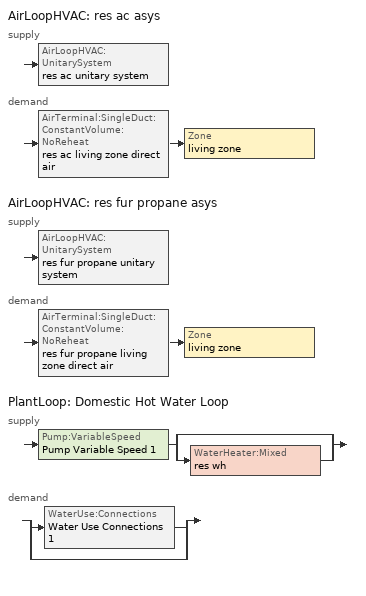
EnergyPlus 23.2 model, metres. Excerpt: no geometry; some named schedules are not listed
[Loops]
AirLoopHVAC 'res ac asys'
 supply: AirLoopHVAC:UnitarySystem 'res ac unitary system'
 demand: AirTerminal:SingleDuct:ConstantVolume:NoReheat 'res ac living zone direct air' > Zone 'living zone'
AirLoopHVAC 'res fur propane asys'
 supply: AirLoopHVAC:UnitarySystem 'res fur propane unitary system'
 demand: AirTerminal:SingleDuct:ConstantVolume:NoReheat 'res fur propane living zone direct air' > Zone 'living zone'
PlantLoop 'Domestic Hot Water Loop'
 supply: Pump:VariableSpeed 'Pump Variable Speed 1' > split
  | bypass
  | WaterHeater:Mixed 'res wh'
 demand: split
  | WaterUse:Connections 'Water Use Connections 1'
  | bypass
[ZoneControl:Thermostat]
living zone Thermostat: Zone or ZoneList=living zone; Control Type Schedule=living zone Thermostat Schedule; Control 1=living zone temperature setpoint
[ThermostatSetpoint:DualSetpoint]
living zone temperature setpoint: Heating Setpoint Temperature Schedule=res heating setpoint; Cooling Setpoint Temperature Schedule=res cooling setpoint
[AirTerminal:SingleDuct:ConstantVolume:NoReheat] Availability Schedule=Always On Discrete; Maximum Air Flow Rate {m3/s}=0.56322
res ac living zone direct air; res fur propane living zone direct air
[Zone equipment]
living zone: res ac living zone direct air, res fur propane living zone direct air
[AirLoopHVAC] Design Supply Air Flow Rate {m3/s}=0.56322
res ac asys; res fur propane asys
[Sizing:System] Type of Load to Size On=Sensible; Design Outdoor Air Flow Rate {m3/s}=Autosize; Central Heating Maximum System Air Flow Ratio=0.3; Preheat Design Temperature {C}=7; Preheat Design Humidity Ratio {kgWater/kgDryAir}=0.008; Precool Design Temperature {C}=12.8; Precool Design Humidity Ratio {kgWater/kgDryAir}=0.008; Central Cooling Design Supply Air Temperature {C}=12.8; Central Heating Design Supply Air Temperature {C}=16.7; Type of Zone Sum to Use=NonCoincident; 100% Outdoor Air in Cooling=Yes; 100% Outdoor Air in Heating=Yes; Central Cooling Design Supply Air Humidity Ratio {kgWater/kgDryAir}=0.0085; Central Heating Design Supply Air Humidity Ratio {kgWater/kgDryAir}=0.008; Cooling Supply Air Flow Rate Method=DesignDay; Cooling Supply Air Flow Rate {m3/s}=0; Cooling Supply Air Flow Rate Per Floor Area {m3/s-m2}=0.00996765; Cooling Fraction of Autosized Cooling Supply Air Flow Rate=1; Cooling Supply Air Flow Rate Per Unit Cooling Capacity {m3/s-W}=3.94755e-05; Heating Supply Air Flow Rate Method=DesignDay; Heating Supply Air Flow Rate {m3/s}=0; Heating Supply Air Flow Rate Per Floor Area {m3/s-m2}=0.00996765; Heating Fraction of Autosized Heating Supply Air Flow Rate=1; Heating Fraction of Autosized Cooling Supply Air Flow Rate=1; Heating Supply Air Flow Rate Per Unit Heating Capacity {m3/s-W}=3.15882e-05; System Outdoor Air Method=ZoneSum; Zone Maximum Outdoor Air Fraction=1; Cooling Design Capacity Method=CoolingDesignCapacity; Cooling Design Capacity {W}=Autosize; Cooling Design Capacity Per Floor Area {W/m2}=234.7; Fraction of Autosized Cooling Design Capacity=1; Heating Design Capacity Method=HeatingDesignCapacity; Heating Design Capacity {W}=Autosize; Heating Design Capacity Per Floor Area {W/m2}=157; Fraction of Autosized Heating Design Capacity=1; Central Cooling Capacity Control Method=OnOff
res ac asys; res fur propane asys
[AvailabilityManager:Scheduled] Schedule=Always On Discrete
res ac asys Availability Manager; res fur propane asys Availability Manager
[AirLoopHVAC:UnitarySystem] Control Type=Load; Controlling Zone or Thermostat Location=living zone; Dehumidification Control Type=None; Availability Schedule=Always On Discrete; Fan Placement=BlowThrough; Supply Air Fan Operating Mode Schedule=Always Off Discrete; DX Heating Coil Sizing Ratio=1; Use DOAS DX Cooling Coil=No; Minimum Supply Air Temperature {C}=2; Latent Load Control=SensibleOnlyLoadControl; Cooling Supply Air Flow Rate Method=SupplyAirFlowRate; Heating Supply Air Flow Rate Method=SupplyAirFlowRate; No Load Supply Air Flow Rate {m3/s}=0; Maximum Supply Air Temperature {C}=48.8889; Maximum Outdoor Dry-Bulb Temperature for Supplemental Heater Operation {C}=21; Ancillary On-Cycle Electric Power {W}=0; Ancillary Off-Cycle Electric Power {W}=0
Name | Supply Fan | Cooling Coil | Cooling Supply Air Flow Rate {m3/s} | Heating Supply Air Flow Rate {m3/s} | Heating Coil
res ac unitary system | res ac clg supply fan | res ac cooling coil | 0.249608 | 0
res fur propane unitary system | res fur propane htg supply fan |  | 0 | 0.56322 | res fur propane heating coil
[Fan:OnOff] Availability Schedule=Always On Discrete; Fan Total Efficiency=0.75; Pressure Rise {Pa}=794.58; Maximum Flow Rate {m3/s}=0.563225; Motor Efficiency=1; Motor In Airstream Fraction=1
Name | Fan Power Ratio Function of Speed Ratio Curve | Fan Efficiency Ratio Function of Speed Ratio Curve
res ac clg supply fan | Fan On Off Power Curve | Fan On Off Efficiency Curve
res fur propane htg supply fan | Fan On Off Power Curve 1 | Fan On Off Efficiency Curve 1
[Coil:Cooling:DX:SingleSpeed]
res ac cooling coil: Availability Schedule=Always On Discrete; Gross Rated Total Cooling Capacity {W}=4535.53; Gross Rated Sensible Heat Ratio=0.740403; Gross Rated Cooling COP {W/W}=3.95054; Rated Air Flow Rate {m3/s}=0.235; 2017 Rated Evaporator Fan Power Per Volume Flow Rate {W/(m3/s)}=773.391; Total Cooling Capacity Function of Temperature Curve=Cool-Cap-fT1; Total Cooling Capacity Function of Flow Fraction Curve=Cool-Cap-fFF1; Energy Input Ratio Function of Temperature Curve=Cool-EIR-fT1; Energy Input Ratio Function of Flow Fraction Curve=Cool-EIR-fFF1; Part Load Fraction Correlation Curve=Cool-PLF-fPLR1; Nominal Time for Condensate Removal to Begin {s}=1000; Ratio of Initial Moisture Evaporation Rate and Steady State Latent Capacity=1.5; Maximum Cycling Rate {cycles/hr}=3; Latent Capacity Time Constant {s}=45; Condenser Type=AirCooled; Evaporative Condenser Effectiveness=0; Evaporative Condenser Air Flow Rate {m3/s}=Autosize; Evaporative Condenser Pump Rated Power Consumption {W}=Autosize; Crankcase Heater Capacity {W}=0; Maximum Outdoor Dry-Bulb Temperature for Crankcase Heater Operation {C}=12.7778; Basin Heater Capacity {W/K}=0; Basin Heater Setpoint Temperature {C}=10
[AirLoopHVAC:ReturnPlenum]
Name | Zone
res ac asys return plenum | res ds res ac asys ret air zone
res fur propane asys return plenum | res ds res fur propane asys ret air zone
[Coil:Heating:Fuel]
res fur propane heating coil: Availability Schedule=Always On Discrete; Fuel Type=Propane; Burner Efficiency=0.76; Nominal Capacity {W}=18853.8; On Cycle Parasitic Electric Load {W}=76; Off Cycle Parasitic Fuel Load {W}=0
[PlantLoop]
Domestic Hot Water Loop: Fluid Type=Water; Plant Equipment Operation Scheme=Domestic Hot Water Loop Operation Schemes; Maximum Loop Temperature {C}=100; Minimum Loop Temperature {C}=0; Maximum Loop Flow Rate {m3/s}=0.01; Minimum Loop Flow Rate {m3/s}=0; Plant Loop Volume {m3}=0.003; Load Distribution Scheme=Optimal; Plant Loop Demand Calculation Scheme=SingleSetpoint
[Sizing:Plant]
Domestic Hot Water Loop: Loop Type=Heating; Design Loop Exit Temperature {C}=52.6667; Loop Design Temperature Difference {deltaC}=5.55556; Sizing Option=NonCoincident; Zone Timesteps in Averaging Window=1; Coincident Sizing Factor Mode=None
[Pump:VariableSpeed]
Pump Variable Speed 1: Design Maximum Flow Rate {m3/s}=0.01; Design Pump Head {Pa}=1; Design Power Consumption {W}=0; Motor Efficiency=1; Fraction of Motor Inefficiencies to Fluid Stream=0; Coefficient 1 of the Part Load Performance Curve=0; Coefficient 2 of the Part Load Performance Curve=1; Coefficient 3 of the Part Load Performance Curve=0; Coefficient 4 of the Part Load Performance Curve=0; Design Minimum Flow Rate {m3/s}=0; Pump Control Type=Intermittent; Skin Loss Radiative Fraction=0.5; Design Power Sizing Method=PowerPerFlowPerPressure; Design Electric Power per Unit Flow Rate {W/(m3/s)}=348701.1; Design Shaft Power per Unit Flow Rate per Unit Head {W/((m3/s)-Pa)}=1.28205; Design Minimum Flow Rate Fraction=0
[WaterHeater:Mixed]
res wh: Tank Volume {m3}=0.107884; Setpoint Temperature Schedule=WH Setpoint Temp; Deadband Temperature Difference {deltaC}=2; Maximum Temperature Limit {C}=99; Heater Control Type=Cycle; Heater Maximum Capacity {W}=13774.3; Heater Minimum Capacity {W}=0; Heater Ignition Minimum Flow Rate {m3/s}=0; Heater Ignition Delay {s}=0; Heater Fuel Type=Propane; Heater Thermal Efficiency=0.771187; Off Cycle Parasitic Fuel Consumption Rate {W}=0; Off Cycle Parasitic Fuel Type=Electricity; Off Cycle Parasitic Heat Fraction to Tank=0; On Cycle Parasitic Fuel Consumption Rate {W}=0; On Cycle Parasitic Fuel Type=Electricity; On Cycle Parasitic Heat Fraction to Tank=0; Ambient Temperature Indicator=Zone; Ambient Temperature Zone=unfinished basement zone; Off Cycle Loss Coefficient to Ambient Temperature {W/K}=4.10906; Off Cycle Loss Fraction to Zone=0.64; On Cycle Loss Coefficient to Ambient Temperature {W/K}=4.10906; On Cycle Loss Fraction to Zone=1; Use Side Effectiveness=1; Source Side Effectiveness=1; Use Side Design Flow Rate {m3/s}=Autosize; Source Side Design Flow Rate {m3/s}=Autosize; Indirect Water Heating Recovery Time {hr}=1.5; Source Side Flow Control Mode=IndirectHeatPrimarySetpoint
[SetpointManager:Scheduled]
Setpoint Manager Scheduled 1: Control Variable=Temperature; Schedule=dhw temp
[WaterUse:Connections]
Water Use Connections 1: Water Use Equipment 1=res shower; Water Use Equipment 2=res sink; Water Use Equipment 3=res bath; Water Use Equipment 4=res shower dist=0.0; Water Use Equipment 5=res sink dist=0.0; Water Use Equipment 6=res bath dist=0.0; Water Use Equipment 7=res cw; Water Use Equipment 8=res dw
[WaterUse:Equipment] Zone=living zone
Name | Peak Flow Rate {m3/s} | Flow Rate Fraction Schedule | Target Temperature Schedule
res shower | 0.000295679 | res shower schedule | res shower temperature schedule
res sink | 0.000206681 | res sink schedule | res sink temperature schedule
res bath | 0.000411336 | res bath schedule | res bath temperature schedule
res shower dist=0.0 | 0 | res shower schedule | res shower temperature schedule
res sink dist=0.0 | 0 | res sink schedule | res sink temperature schedule
res bath dist=0.0 | 0 | res bath schedule | res bath temperature schedule
res cw | 0.000148637 | res cw schedule | res cw temperature schedule
res dw | 6.27995e-05 | res dw schedule | res dw temperature schedule
[PlantEquipmentOperationSchemes]
Domestic Hot Water Loop Operation Schemes: Control Scheme 1=Domestic Hot Water Loop Heating Operation Scheme; Control Scheme 1 Schedule=Always On Discrete
[PlantEquipmentOperation:HeatingLoad]
Domestic Hot Water Loop Heating Operation Scheme: Load Range 1 Lower Limit {W}=0; Load Range 1 Upper Limit {W}=1000000000; Range 1 Equipment List=Domestic Hot Water Loop Heating Equipment List
[PlantEquipmentList]
Domestic Hot Water Loop Heating Equipment List: res wh
[EnergyManagementSystem:GlobalVariable]
res_ds_res_ac_asys_AhMfr
res_ds_res_ac_asys_AhT
res_ds_res_ac_asys_AhToLiv
res_ds_res_ac_asys_AhTt
res_ds_res_ac_asys_AhVfr
res_ds_res_ac_asys_AhW
res_ds_res_ac_asys_AhWt
res_ds_res_ac_asys_FanRtf
res_ds_res_ac_asys_LivToAh
res_ds_res_ac_asys_lk_ret_fan_equiv
res_ds_res_ac_asys_lk_sup_fan_equiv
res_ds_res_ac_asys_RaT
res_ds_res_ac_asys_RaW
res_ds_res_ac_asys_RetDCnToAh
res_ds_res_ac_asys_RetDCnToPl
res_ds_res_ac_asys_RetLatLk
res_ds_res_ac_asys_RetSLk
res_ds_res_ac_asys_SupDCnToAh
res_ds_res_ac_asys_SupDCnToLv
res_ds_res_ac_asys_SupLatLkToAh
res_ds_res_ac_asys_SupLatLkToLv
res_ds_res_ac_asys_SupSLkToAh
res_ds_res_ac_asys_SupSLkToLv
res_ds_res_fur_propane_asys_AhMfr
res_ds_res_fur_propane_asys_AhT
res_ds_res_fur_propane_asys_AhToLiv
res_ds_res_fur_propane_asys_AhTt
res_ds_res_fur_propane_asys_AhVfr
res_ds_res_fur_propane_asys_AhW
res_ds_res_fur_propane_asys_AhWt
res_ds_res_fur_propane_asys_FanRtf
res_ds_res_fur_propane_asys_LivToAh
res_ds_res_fur_propane_asys_lk_ret_fan_equiv
res_ds_res_fur_propane_asys_lk_sup_fan_equiv
res_ds_res_fur_propane_asys_RaT
res_ds_res_fur_propane_asys_RaW
res_ds_res_fur_propane_asys_RetDCnToAh
res_ds_res_fur_propane_asys_RetDCnToPl
res_ds_res_fur_propane_asys_RetLatLk
res_ds_res_fur_propane_asys_RetSLk
res_ds_res_fur_propane_asys_SupDCnToAh
res_ds_res_fur_propane_asys_SupDCnToLv
res_ds_res_fur_propane_asys_SupLatLkToAh
res_ds_res_fur_propane_asys_SupLatLkToLv
res_ds_res_fur_propane_asys_SupSLkToAh
res_ds_res_fur_propane_asys_SupSLkToLv
[EnergyManagementSystem:Sensor]
Name | Output:Variable or Output:Meter Index Key | Output:Variable or Output:Meter
res_af_1_tin_s; res_ceil_fan_tin_sensor | living zone | Zone Mean Air Temperature
res_af_1_tt_s | living zone | Zone Outdoor Air Drybulb Temperature
res_af_vw_s |  | Site Wind Speed
res_ceil_fan_sched_val_sensor | res ceil fan schedule | Schedule Value
res_ds_res_ac_asys_ah_mfr_s | Node 18 | System Node Mass Flow Rate
res_ds_res_ac_asys_ah_tt_s | Node 18 | System Node Temperature
res_ds_res_ac_asys_ah_vfr_s | Node 18 | System Node Current Density Volume Flow Rate
res_ds_res_ac_asys_ah_wt_s | Node 18 | System Node Humidity Ratio
res_ds_res_ac_asys_fan_rtf_s | res ac clg supply fan | Fan Runtime Fraction
res_ds_res_ac_asys_ra_t_s | Node 21 | System Node Temperature
res_ds_res_ac_asys_ra_w_s | Node 21 | System Node Humidity Ratio
res_ds_res_ac_asys_win_s; res_ds_res_fur_propane_asys_win_s | living zone | Zone Mean Air Humidity Ratio
res_ds_res_fur_propane_asys_ah_mfr_s | Node 25 | System Node Mass Flow Rate
res_ds_res_fur_propane_asys_ah_tt_s | Node 25 | System Node Temperature
res_ds_res_fur_propane_asys_ah_vfr_s | Node 25 | System Node Current Density Volume Flow Rate
res_ds_res_fur_propane_asys_ah_wt_s | Node 25 | System Node Humidity Ratio
res_ds_res_fur_propane_asys_fan_rtf_s | res fur propane htg supply fan | Fan Runtime Fraction
res_ds_res_fur_propane_asys_ra_t_s | Node 28 | System Node Temperature
res_ds_res_fur_propane_asys_ra_w_s | Node 28 | System Node Humidity Ratio
res_infil_1_bath_sch_s | res mv_1 bath exhaust schedule | Schedule Value
res_infil_1_dryer_sch_s | res mv_1 dryer exhaust schedule | Schedule Value
res_infil_1_range_sch_s | res mv_1 range exhaust schedule | Schedule Value
res_infil_1_wh_sch_s | Always On Discrete | Schedule Value
res_nv_1_nva_s | res nv_1 avail schedule | Schedule Value
res_nv_1_sp_s | res nv_1 temp schedule | Schedule Value
res_nv_pb_s |  | Site Outdoor Air Barometric Pressure
res_nv_wt_s |  | Site Outdoor Air Humidity Ratio
[EnergyManagementSystem:Actuator]
Name | Actuated Component Unique | Actuated Component Type | Actuated Component Control Type
res_ceil_fan_sched_override | res ceil fan master | Schedule:Constant | Schedule Value
res_ds_res_ac_asys_AhToLivMix_act | res ds res ac asys AhToLivMix | ZoneMixing | Air Exchange Flow Rate
res_ds_res_ac_asys_LivToAhMix_act | res ds res ac asys LivToAhMix | ZoneMixing | Air Exchange Flow Rate
res_ds_res_ac_asys_RetDCnToAhEquip_act | res ds res ac asys RetDCnToAhEquip | OtherEquipment | Power Level
res_ds_res_ac_asys_RetDCnToPlEq_act | res ds res ac asys RetDCnToPlEq | OtherEquipment | Power Level
res_ds_res_ac_asys_RetLatLkEq_act | res ds res ac asys RetLatLkEq | OtherEquipment | Power Level
res_ds_res_ac_asys_RetSLkEq_act | res ds res ac asys RetSLkEq | OtherEquipment | Power Level
res_ds_res_ac_asys_SupDCnToAhEq_act | res ds res ac asys SupDCnToAhEq | OtherEquipment | Power Level
res_ds_res_ac_asys_SupDCnToLvEq_act | res ds res ac asys SupDCnToLvEq | OtherEquipment | Power Level
res_ds_res_ac_asys_SupLatLkToAhEq_act | res ds res ac asys SupLatLkToAhEq | OtherEquipment | Power Level
res_ds_res_ac_asys_SupLatLkToLvEq_act | res ds res ac asys SupLatLkToLvEq | OtherEquipment | Power Level
res_ds_res_ac_asys_SupSLkToAhEq_act | res ds res ac asys SupSLkToAhEq | OtherEquipment | Power Level
res_ds_res_ac_asys_SupSLkToLvEq_act | res ds res ac asys SupSLkToLvEq | OtherEquipment | Power Level
res_ds_res_fur_propane_asys_AhToLivMix_act | res ds res fur propane asys AhToLivMix | ZoneMixing | Air Exchange Flow Rate
res_ds_res_fur_propane_asys_LivToAhMix_act | res ds res fur propane asys LivToAhMix | ZoneMixing | Air Exchange Flow Rate
res_ds_res_fur_propane_asys_RetDCnToAhEquip_act | res ds res fur propane asys RetDCnToAhEquip | OtherEquipment | Power Level
res_ds_res_fur_propane_asys_RetDCnToPlEq_act | res ds res fur propane asys RetDCnToPlEq | OtherEquipment | Power Level
res_ds_res_fur_propane_asys_RetLatLkEq_act | res ds res fur propane asys RetLatLkEq | OtherEquipment | Power Level
res_ds_res_fur_propane_asys_RetSLkEq_act | res ds res fur propane asys RetSLkEq | OtherEquipment | Power Level
res_ds_res_fur_propane_asys_SupDCnToAhEq_act | res ds res fur propane asys SupDCnToAhEq | OtherEquipment | Power Level
res_ds_res_fur_propane_asys_SupDCnToLvEq_act | res ds res fur propane asys SupDCnToLvEq | OtherEquipment | Power Level
res_ds_res_fur_propane_asys_SupLatLkToAhEq_act | res ds res fur propane asys SupLatLkToAhEq | OtherEquipment | Power Level
res_ds_res_fur_propane_asys_SupLatLkToLvEq_act | res ds res fur propane asys SupLatLkToLvEq | OtherEquipment | Power Level
res_ds_res_fur_propane_asys_SupSLkToAhEq_act | res ds res fur propane asys SupSLkToAhEq | OtherEquipment | Power Level
res_ds_res_fur_propane_asys_SupSLkToLvEq_act | res ds res fur propane asys SupSLkToLvEq | OtherEquipment | Power Level
res_infil_1_bath_fan_act | res infil_1 bath fan | ElectricEquipment | Electricity Rate
res_infil_1_flow_act | res infil_1 flow | Zone Infiltration | Air Exchange Flow Rate
res_infil_1_house_fan_act | res infil_1 house fan | ElectricEquipment | Electricity Rate
res_infil_1_range_fan_act | res infil_1 range fan | ElectricEquipment | Electricity Rate
res_nv_1_flow_act | res nv_1 flow | Zone Infiltration | Air Exchange Flow Rate
[EnergyManagementSystem:Program]
res_ceil_fan_schedule_program: If res_ceil_fan_sched_val_sensor == 0; Set res_ceil_fan_sched_override = 0; ElseIf res_ceil_fan_tin_sensor < 22.167; Set res_ceil_fan_sched_override = 0; Else; Set res_ceil_fan_sched_override = 1; EndIf
res_ds_res_ac_asys_program: Set res_ds_res_ac_asys_AhMfr = res_ds_res_ac_asys_ah_mfr_s; Set res_ds_res_ac_asys_FanRtf = res_ds_res_ac_asys_fan_rtf_s; Set res_ds_res_ac_asys_AhVfr = res_ds_res_ac_asys_ah_vfr_s; Set res_ds_res_ac_asys_AhTt = res_ds_res_ac_asys_ah_tt_s; Set res_ds_res_ac_asys_AhWt = res_ds_res_ac_asys_ah_wt_s; Set res_ds_res_ac_asys_RaT = res_ds_res_ac_asys_ra_t_s; Set res_ds_res_ac_asys_RaW = res_ds_res_ac_asys_ra_w_s; Set res_ds_res_ac_asys_AhT = res_ds_res_ac_asys_ah_t_s; Set res_ds_res_ac_asys_AhW = res_ds_res_ac_asys_ah_w_s; Run res_ds_res_ac_asys_lk_subrout; Set res_ds_res_ac_asys_SupSLkToLvEq_act = res_ds_res_ac_asys_SupSLkToLv; Set res_ds_res_ac_asys_SupLatLkToLvEq_act = res_ds_res_ac_asys_SupLatLkToLv; Set res_ds_res_ac_asys_SupDCnToLvEq_act = res_ds_res_ac_asys_SupDCnToLv; Set res_ds_res_ac_asys_SupDCnToAhEq_act = res_ds_res_ac_asys_SupDCnToAh; Set res_ds_res_ac_asys_SupSLkToAhEq_act = res_ds_res_ac_asys_SupSLkToAh; Set res_ds_res_ac_asys_SupLatLkToAhEq_act = res_ds_res_ac_asys_SupLatLkToAh; Set res_ds_res_ac_asys_RetSLkEq_act = res_ds_res_ac_asys_RetSLk; Set res_ds_res_ac_asys_RetLatLkEq_act = res_ds_res_ac_asys_RetLatLk; Set res_ds_res_ac_asys_RetDCnToPlEq_act = res_ds_res_ac_asys_RetDCnToPl; Set res_ds_res_ac_asys_RetDCnToAhEquip_act = res_ds_res_ac_asys_RetDCnToAh; Set res_ds_res_ac_asys_AhToLivMix_act = res_ds_res_ac_asys_AhToLiv; Set res_ds_res_ac_asys_LivToAhMix_act = res_ds_res_ac_asys_LivToAh
res_ds_res_fur_propane_asys_program: Set res_ds_res_fur_propane_asys_AhMfr = res_ds_res_fur_propane_asys_ah_mfr_s; Set res_ds_res_fur_propane_asys_FanRtf = res_ds_res_fur_propane_asys_fan_rtf_s; Set res_ds_res_fur_propane_asys_AhVfr = res_ds_res_fur_propane_asys_ah_vfr_s; Set res_ds_res_fur_propane_asys_AhTt = res_ds_res_fur_propane_asys_ah_tt_s; Set res_ds_res_fur_propane_asys_AhWt = res_ds_res_fur_propane_asys_ah_wt_s; Set res_ds_res_fur_propane_asys_RaT = res_ds_res_fur_propane_asys_ra_t_s; Set res_ds_res_fur_propane_asys_RaW = res_ds_res_fur_propane_asys_ra_w_s; Set res_ds_res_fur_propane_asys_AhT = res_ds_res_fur_propane_asys_ah_t_s; Set res_ds_res_fur_propane_asys_AhW = res_ds_res_fur_propane_asys_ah_w_s; Run res_ds_res_fur_propane_asys_lk_subrout; Set res_ds_res_fur_propane_asys_SupSLkToLvEq_act = res_ds_res_fur_propane_asys_SupSLkToLv; Set res_ds_res_fur_propane_asys_SupLatLkToLvEq_act = res_ds_res_fur_propane_asys_SupLatLkToLv; Set res_ds_res_fur_propane_asys_SupDCnToLvEq_act = res_ds_res_fur_propane_asys_SupDCnToLv; Set res_ds_res_fur_propane_asys_SupDCnToAhEq_act = res_ds_res_fur_propane_asys_SupDCnToAh; Set res_ds_res_fur_propane_asys_SupSLkToAhEq_act = res_ds_res_fur_propane_asys_SupSLkToAh; Set res_ds_res_fur_propane_asys_SupLatLkToAhEq_act = res_ds_res_fur_propane_asys_SupLatLkToAh; Set res_ds_res_fur_propane_asys_RetSLkEq_act = res_ds_res_fur_propane_asys_RetSLk; Set res_ds_res_fur_propane_asys_RetLatLkEq_act = res_ds_res_fur_propane_asys_RetLatLk; Set res_ds_res_fur_propane_asys_RetDCnToPlEq_act = res_ds_res_fur_propane_asys_RetDCnToPl; Set res_ds_res_fur_propane_asys_RetDCnToAhEquip_act = res_ds_res_fur_propane_asys_RetDCnToAh; Set res_ds_res_fur_propane_asys_AhToLivMix_act = res_ds_res_fur_propane_asys_AhToLiv; Set res_ds_res_fur_propane_asys_LivToAhMix_act = res_ds_res_fur_propane_asys_LivToAh
res_infil_1_program: Set p_m = 0.14; Set p_s = 0.22; Set s_m = 270; Set s_s = 370; Set z_m = 9.99744; Set z_s = 2.4384; Set f_t = (((s_m/z_m)^p_m)*((z_s/s_s)^p_s)); Set Tdiff = res_af_1_tin_s-res_af_1_tt_s; Set dT = @Abs Tdiff; Set c = 0.091; Set Cs = 0.0733; Set Cw = 0.1448; Set n = 0.67; Set sft = (f_t*0.7000000000000001); Set temp1 = ((c*Cw)*((sft*res_af_vw_s)^(2*n)))^2; Set Qn = (((c*Cs*(dT^n))^2)+temp1)^0.5; Set Tdiff = res_af_1_tin_s-res_af_1_tt_s; Set dT = @Abs Tdiff; Set QWHV = res_infil_1_wh_sch_s*0.0; Set Qrange = res_infil_1_range_sch_s*0.0472; Set Qdryer = res_infil_1_dryer_sch_s*0.0472; Set Qbath = res_infil_1_bath_sch_s*0.0472; Set QhpwhOut = 0; Set QhpwhIn = 0; Set QductsOut = 0; Set QductsIn = 0; Set QductsOut = QductsOut+res_ds_res_fur_propane_asys_lk_ret_fan_equiv; Set QductsIn = QductsIn+res_ds_res_fur_propane_asys_lk_sup_fan_equiv; Set QductsOut = QductsOut+res_ds_res_ac_asys_lk_ret_fan_equiv; Set QductsIn = QductsIn+res_ds_res_ac_asys_lk_sup_fan_equiv; Set Qout = Qrange+Qbath+Qdryer+QhpwhOut+QductsOut; Set Qin = QWHV+QhpwhIn+QductsIn; Set Qu = @Abs (Qout- Qin); Set Qb = (@Min Qout Qin); Set faneff_wh = 1; Set res_infil_1_house_fan_act = (QWHV*300)/faneff_wh*0; Set faneff_sp = 0.4719474432000001; Set res_infil_1_range_fan_act = (Qrange*300)/faneff_sp; Set res_infil_1_bath_fan_act = (Qbath*300)/faneff_sp; Set Q_acctd_for_elsewhere = QhpwhOut+QhpwhIn+QductsOut+QductsIn; Set res_infil_1_flow_act = (((Qu^2)+(Qn^2))^0.5)-Q_acctd_for_elsewhere; Set res_infil_1_flow_act = (@Max res_infil_1_flow_act 0)
res_nv_1_program: Set Tdiff = res_af_1_tin_s-res_af_1_tt_s; Set dT = (@Abs Tdiff); Set pt = (@RhFnTdbWPb res_af_1_tt_s res_nv_wt_s res_nv_pb_s); Set NVA = 8107.377554797672; Set Cs = 8.963020389461627e-05; Set Cw = 6.158219665777789e-05; Set MNV = 2.5170530304; Set MHR = 0.0115; Set MRH = 0.7; Set temp1 = (res_nv_1_nva_s*NVA); Set SGNV = temp1*((((Cs*dT)+(Cw*(res_af_vw_s^2)))^0.5)/1000); If (res_nv_wt_s<MHR) && (pt<MRH) && (res_af_1_tin_s>res_nv_1_sp_s); Set temp2 = (res_af_1_tin_s-res_nv_1_sp_s); Set NVadj1 = temp2/(res_af_1_tin_s-res_af_1_tt_s); Set NVadj2 = (@Min NVadj1 1); Set NVadj3 = (@Max NVadj2 0); Set NVadj = SGNV*NVadj3; Set res_nv_1_flow_act = (@Min NVadj MNV); Else; Set res_nv_1_flow_act = 0; EndIf
[EnergyManagementSystem:ProgramCallingManager]
res af_1 program calling manager: BeginTimestepBeforePredictor; res_infil_1_program; res_nv_1_program
res ceil fan program calling manager: BeginTimestepBeforePredictor; res_ceil_fan_schedule_program
res ds res ac asys program calling manager: EndOfSystemTimestepAfterHVACReporting; res_ds_res_ac_asys_program
res ds res fur propane asys program calling manager: EndOfSystemTimestepAfterHVACReporting; res_ds_res_fur_propane_asys_program
[Schedule:Day:Interval]
res heating setpoint weekday1; res heating setpoint weekday2; res heating setpoint weekday3; res heating setpoint weekday4; res heating setpoint weekday5; res heating setpoint weekday6; res heating setpoint weekday7; res heating setpoint weekday8; res heating setpoint weekday9; res heating setpoint weekday10; res heating setpoint weekday11; res heating setpoint weekday12: No, 07:00, 18.3333, 09:00, 20, 17:00, 18.3333, 22:00, 20, 24:00, 18.3333
res heating setpoint weekend1; res heating setpoint weekend2; res heating setpoint weekend3; res heating setpoint weekend4; res heating setpoint weekend5; res heating setpoint weekend6; res heating setpoint weekend7; res heating setpoint weekend8; res heating setpoint weekend9; res heating setpoint weekend10; res heating setpoint weekend11; res heating setpoint weekend12: No, 01:00, 20, 07:00, 18.3333, 09:00, 20, 17:00, 18.3333, 22:00, 20, 24:00, 18.3333
Schedule Day 12; Schedule Day 13; res bath schedule allday1; res bath schedule allday2; res bath schedule allday3; res bath schedule allday4; res bath schedule allday5; res bath schedule allday7; res cw schedule allday5; res cw schedule allday6; res dw schedule allday1; res dw schedule allday4; res dw schedule allday6; res dw schedule allday7; res shower schedule allday3; res shower schedule allday4; res shower schedule allday7; Schedule Day 17; Schedule Day 19; Schedule Day 6; Schedule Day 7; Schedule Day 8: No, 24:00, 0
res heating setpoint summer design; res cooling setpoint summer design: No, 24:00, 23.8889
res heating setpoint winter design; res cooling setpoint winter design: No, 24:00, 21.1111
res cooling setpoint allday1; res cooling setpoint allday2; res cooling setpoint allday3; res cooling setpoint allday4; res cooling setpoint allday5; res cooling setpoint allday6; res cooling setpoint allday7; res cooling setpoint allday8; res cooling setpoint allday9; res cooling setpoint allday10; res cooling setpoint allday11; res cooling setpoint allday12: No, 01:00, 22.2222, 02:00, 22.2222, 03:00, 22.2222, 04:00, 22.2222, 05:00, 22.2222, 06:00, 22.2222, 07:00, 22.2222, 08:00, 22.2222, 09:00, 22.2222, 10:00, 22.2222, 11:00, 22.2222, 12:00, 22.2222, 13:00, 22.2222, 14:00, 22.2222, 15:00, 22.2222, 16:00, 22.2222, 17:00, 22.2222, 18:00, 22.2222, 19:00, 22.2222, 20:00, 22.2222, 21:00, 22.2222, 22:00, 22.2222, 23:00, 22.2222, 24:00, 22.2222
res bath schedule allday6: No, 20:50, 0, 21:00, 0.561023, 24:00, 0
res cw schedule allday1: No, 08:20, 0, 08:30, 0.0542229, 24:00, 0
res cw schedule allday2: No, 14:50, 0, 15:00, 0.0075969, 24:00, 0
res cw schedule allday3: No, 09:30, 0, 09:40, 0.011515, 10:40, 0, 10:50, 0.0835002, 24:00, 0
res cw schedule allday4: No, 14:00, 0, 14:10, 0.0712451, 15:50, 0, 16:00, 0.0610361, 24:00, 0
res cw schedule allday7: No, 09:10, 0, 09:20, 0.0216152, 17:30, 0, 17:40, 0.0451894, 18:40, 0, 18:50, 0.0082064, 19:50, 0, 20:00, 0.0661297, 24:00, 0
res dw schedule allday2: No, 17:40, 0, 17:50, 0.0937572, 18:00, 0.104769, 18:10, 0.0685537, 18:20, 0.0599845, 18:30, 0.0567274, 18:40, 0.0734393, 23:20, 0, 23:30, 0.066615, 23:40, 0.0607988, 23:50, 0.0668864, 24:00, 0.0513377
res dw schedule allday3: No, 00:10, 0.0540907, 24:00, 0
res dw schedule allday5: No, 18:20, 0, 18:30, 0.0671578, 18:40, 0.0687864, 18:50, 0.0565723, 19:00, 0.0860024, 24:00, 0
res shower schedule allday1: No, 15:10, 0, 15:20, 0.150547, 15:30, 0.100364, 17:10, 0, 17:20, 0.47074, 17:30, 0.047074, 24:00, 0
res shower schedule allday2: No, 20:40, 0, 20:50, 0.095777, 21:00, 0.33522, 21:10, 0, 21:20, 0.0342337, 21:30, 0.342337, 21:40, 0.0684674, 24:00, 0
res shower schedule allday5: No, 07:00, 0, 07:10, 0.208424, 24:00, 0
res shower schedule allday6: No, 07:00, 0, 07:10, 0.079357, 07:20, 0.119036, 07:30, 0, 07:40, 0.3, 07:50, 0.1, 24:00, 0
res sink schedule allday1: No, 00:10, 0.0052014, 00:20, 0.0008719, 08:10, 0, 08:20, 0.0234215, 08:40, 0, 08:50, 0.0223692, 09:30, 0, 09:40, 0.016807, 10:20, 0, 10:30, 0.0338244, 10:50, 0, 11:00, 0.0444378, 11:10, 0.0392063, 11:20, 0.0302766, 11:40, 0, 11:50, 0.0140409, 12:30, 0, 12:40, 0.0081178, 12:50, 0.116115, 13:00, 0.0470836, 13:40, 0, 13:50, 0.0897776, 16:00, 0, 16:10, 0.0677691, 16:20, 0.101142, 17:10, 0, 17:20, 0.0073662, 17:30, 0.0340349, 22:50, 0, 23:00, 0.005442, 23:20, 0, 23:30, 0.0012327, 24:00, 0
res sink schedule allday2: No, 05:20, 0, 05:30, 0.0527961, 12:00, 0, 12:10, 0.0029765, 12:20, 0.127571, 12:30, 0.0616356, 13:10, 0, 13:20, 0.0610042, 17:40, 0, 17:50, 0.0002706, 19:20, 0, 19:30, 0.0185208, 19:40, 0, 19:50, 0.007727, 20:00, 0.0158749, 20:20, 0, 20:30, 0.0067048, 22:30, 0, 22:40, 0.0033374, 24:00, 0
res sink schedule allday3: No, 00:10, 0, 00:20, 0.0789537, 07:20, 0, 07:30, 0.0192724, 09:30, 0, 09:40, 0.0085388, 09:50, 0.0512327, 10:00, 0.0253458, 11:10, 0, 11:20, 0.0143115, 11:30, 0.053157, 12:50, 0, 13:00, 0.119062, 13:10, 0.0939567, 13:20, 0.0211365, 16:20, 0, 16:30, 0.0714672, 16:40, 0.0700541, 17:30, 0, 17:40, 0.0024654, 17:50, 0.0548106, 19:00, 0, 19:10, 0.0148827, 24:00, 0
res sink schedule allday4: No, 07:10, 0, 07:20, 0.0004811, 08:10, 0, 08:20, 0.0284726, 08:30, 0.0400781, 10:30, 0, 10:40, 0.0071257, 10:50, 0.0587493, 12:10, 0, 12:20, 0.0232411, 14:50, 0, 15:00, 0.0387252, 15:30, 0, 15:40, 0.0741432, 19:00, 0, 19:10, 0.0098617, 23:00, 0, 23:10, 0.0023151, 24:00, 0
res sink schedule allday5: No, 00:10, 0.0414913, 04:00, 0, 04:10, 0.0001203, 06:40, 0, 06:50, 0.0010523, 07:00, 0.0735418, 08:00, 0, 08:10, 0.0713169, 09:00, 0, 09:10, 0.0008419, 11:10, 0, 11:20, 0.0251653, 11:30, 0.0458509, 15:00, 0, 15:10, 9.02e-05, 15:50, 0, 16:00, 0.0014131, 16:20, 0, 16:30, 0.0132291, 18:40, 0, 18:50, 0.164191, 19:00, 0.0394468, 20:00, 0, 20:10, 0.0211666, 20:20, 0.005893, 20:50, 0, 21:00, 0.0552616, 22:10, 0, 22:20, 0.0097715, 22:30, 0.0010824, 22:40, 0, 22:50, 0.0448888, 23:20, 0, 23:30, 0.0003007, 24:00, 0
res sink schedule allday6: No, 07:10, 0, 07:20, 0.0414011, 07:30, 0.0557426, 08:40, 0, 08:50, 0.0044197, 09:10, 0, 09:20, 0.0029765, 12:10, 0, 12:20, 0.0238124, 12:30, 0.035027, 13:00, 0, 13:10, 0.0232111, 17:00, 0, 17:10, 0.0999399, 17:40, 0, 17:50, 0.0076368, 20:10, 0, 20:20, 0.0151533, 20:40, 0, 20:50, 0.006344, 23:40, 0, 23:50, 0.005472, 24:00, 0
res sink schedule allday7: No, 05:10, 0, 05:20, 0.0011726, 06:30, 0, 06:40, 0.0005111, 08:00, 0, 08:10, 0.0125075, 09:00, 0, 09:10, 0.159862, 10:10, 0, 10:20, 0.0110042, 10:30, 0.042724, 11:20, 0, 11:30, 0.013169, 11:40, 0.0158449, 13:40, 0, 13:50, 0.0283524, 15:50, 0, 16:00, 0.133584, 16:10, 0, 16:20, 0.0274203, 17:50, 0, 18:00, 0.0030367, 18:10, 0.0156043, 18:20, 0.062748, 20:10, 0, 20:20, 0.0688514, 20:30, 0.0846663, 20:50, 0, 21:00, 0.0081479, 21:10, 0.007276, 21:30, 0, 21:40, 0.0287733, 23:20, 0, 23:30, 0.0012327, 24:00, 0
[Schedule:Week:Daily]
res heating setpoint Week Rule - Jan1-Jan6: Schedule Day 12, res heating setpoint weekday1, res heating setpoint weekday1, res heating setpoint weekday1, res heating setpoint weekday1, res heating setpoint weekday1, res heating setpoint weekend1, Schedule Day 12, res heating setpoint summer design, res heating setpoint winter design, Schedule Day 12, Schedule Day 12
res heating setpoint Week Rule - Jan7-Jan27: res heating setpoint weekend1, res heating setpoint weekday1, res heating setpoint weekday1, res heating setpoint weekday1, res heating setpoint weekday1, res heating setpoint weekday1, res heating setpoint weekend1, Schedule Day 12, res heating setpoint summer design, res heating setpoint winter design, Schedule Day 12, Schedule Day 12
res heating setpoint Week Rule - Jan28-Feb3: res heating setpoint weekend1, res heating setpoint weekday1, res heating setpoint weekday1, res heating setpoint weekday1, res heating setpoint weekday2, res heating setpoint weekday2, res heating setpoint weekend2, Schedule Day 12, res heating setpoint summer design, res heating setpoint winter design, Schedule Day 12, Schedule Day 12
res heating setpoint Week Rule - Feb4-Feb24: res heating setpoint weekend2, res heating setpoint weekday2, res heating setpoint weekday2, res heating setpoint weekday2, res heating setpoint weekday2, res heating setpoint weekday2, res heating setpoint weekend2, Schedule Day 12, res heating setpoint summer design, res heating setpoint winter design, Schedule Day 12, Schedule Day 12
res heating setpoint Week Rule - Feb25-Mar3: res heating setpoint weekend2, res heating setpoint weekday2, res heating setpoint weekday2, res heating setpoint weekday2, res heating setpoint weekday3, res heating setpoint weekday3, res heating setpoint weekend3, Schedule Day 12, res heating setpoint summer design, res heating setpoint winter design, Schedule Day 12, Schedule Day 12
res heating setpoint Week Rule - Mar4-Mar31: res heating setpoint weekend3, res heating setpoint weekday3, res heating setpoint weekday3, res heating setpoint weekday3, res heating setpoint weekday3, res heating setpoint weekday3, res heating setpoint weekend3, Schedule Day 12, res heating setpoint summer design, res heating setpoint winter design, Schedule Day 12, Schedule Day 12
res heating setpoint Week Rule - Apr1-Apr28: res heating setpoint weekend4, res heating setpoint weekday4, res heating setpoint weekday4, res heating setpoint weekday4, res heating setpoint weekday4, res heating setpoint weekday4, res heating setpoint weekend4, Schedule Day 12, res heating setpoint summer design, res heating setpoint winter design, Schedule Day 12, Schedule Day 12
res heating setpoint Week Rule - Apr29-May5: res heating setpoint weekend4, res heating setpoint weekday4, res heating setpoint weekday5, res heating setpoint weekday5, res heating setpoint weekday5, res heating setpoint weekday5, res heating setpoint weekend5, Schedule Day 12, res heating setpoint summer design, res heating setpoint winter design, Schedule Day 12, Schedule Day 12
res heating setpoint Week Rule - May6-May26: res heating setpoint weekend5, res heating setpoint weekday5, res heating setpoint weekday5, res heating setpoint weekday5, res heating setpoint weekday5, res heating setpoint weekday5, res heating setpoint weekend5, Schedule Day 12, res heating setpoint summer design, res heating setpoint winter design, Schedule Day 12, Schedule Day 12
res heating setpoint Week Rule - May27-Jun2: res heating setpoint weekend5, res heating setpoint weekday5, res heating setpoint weekday5, res heating setpoint weekday5, res heating setpoint weekday5, res heating setpoint weekday6, res heating setpoint weekend6, Schedule Day 12, res heating setpoint summer design, res heating setpoint winter design, Schedule Day 12, Schedule Day 12
res heating setpoint Week Rule - Jun3-Jun30: res heating setpoint weekend6, res heating setpoint weekday6, res heating setpoint weekday6, res heating setpoint weekday6, res heating setpoint weekday6, res heating setpoint weekday6, res heating setpoint weekend6, Schedule Day 12, res heating setpoint summer design, res heating setpoint winter design, Schedule Day 12, Schedule Day 12
res heating setpoint Week Rule - Jul1-Jul28: res heating setpoint weekend7, res heating setpoint weekday7, res heating setpoint weekday7, res heating setpoint weekday7, res heating setpoint weekday7, res heating setpoint weekday7, res heating setpoint weekend7, Schedule Day 12, res heating setpoint summer design, res heating setpoint winter design, Schedule Day 12, Schedule Day 12
res heating setpoint Week Rule - Jul29-Aug4: res heating setpoint weekend7, res heating setpoint weekday7, res heating setpoint weekday7, res heating setpoint weekday8, res heating setpoint weekday8, res heating setpoint weekday8, res heating setpoint weekend8, Schedule Day 12, res heating setpoint summer design, res heating setpoint winter design, Schedule Day 12, Schedule Day 12
res heating setpoint Week Rule - Aug5-Aug25: res heating setpoint weekend8, res heating setpoint weekday8, res heating setpoint weekday8, res heating setpoint weekday8, res heating setpoint weekday8, res heating setpoint weekday8, res heating setpoint weekend8, Schedule Day 12, res heating setpoint summer design, res heating setpoint winter design, Schedule Day 12, Schedule Day 12
res heating setpoint Week Rule - Aug26-Sep1: res heating setpoint weekend8, res heating setpoint weekday8, res heating setpoint weekday8, res heating setpoint weekday8, res heating setpoint weekday8, res heating setpoint weekday8, res heating setpoint weekend9, Schedule Day 12, res heating setpoint summer design, res heating setpoint winter design, Schedule Day 12, Schedule Day 12
res heating setpoint Week Rule - Sep2-Sep29: res heating setpoint weekend9, res heating setpoint weekday9, res heating setpoint weekday9, res heating setpoint weekday9, res heating setpoint weekday9, res heating setpoint weekday9, res heating setpoint weekend9, Schedule Day 12, res heating setpoint summer design, res heating setpoint winter design, Schedule Day 12, Schedule Day 12
res heating setpoint Week Rule - Sep30-Oct6: res heating setpoint weekend9, res heating setpoint weekday10, res heating setpoint weekday10, res heating setpoint weekday10, res heating setpoint weekday10, res heating setpoint weekday10, res heating setpoint weekend10, Schedule Day 12, res heating setpoint summer design, res heating setpoint winter design, Schedule Day 12, Schedule Day 12
res heating setpoint Week Rule - Oct7-Oct27: res heating setpoint weekend10, res heating setpoint weekday10, res heating setpoint weekday10, res heating setpoint weekday10, res heating setpoint weekday10, res heating setpoint weekday10, res heating setpoint weekend10, Schedule Day 12, res heating setpoint summer design, res heating setpoint winter design, Schedule Day 12, Schedule Day 12
res heating setpoint Week Rule - Oct28-Nov3: res heating setpoint weekend10, res heating setpoint weekday10, res heating setpoint weekday10, res heating setpoint weekday10, res heating setpoint weekday11, res heating setpoint weekday11, res heating setpoint weekend11, Schedule Day 12, res heating setpoint summer design, res heating setpoint winter design, Schedule Day 12, Schedule Day 12
res heating setpoint Week Rule - Nov4-Nov24: res heating setpoint weekend11, res heating setpoint weekday11, res heating setpoint weekday11, res heating setpoint weekday11, res heating setpoint weekday11, res heating setpoint weekday11, res heating setpoint weekend11, Schedule Day 12, res heating setpoint summer design, res heating setpoint winter design, Schedule Day 12, Schedule Day 12
res heating setpoint Week Rule - Nov25-Dec1: res heating setpoint weekend11, res heating setpoint weekday11, res heating setpoint weekday11, res heating setpoint weekday11, res heating setpoint weekday11, res heating setpoint weekday11, res heating setpoint weekend12, Schedule Day 12, res heating setpoint summer design, res heating setpoint winter design, Schedule Day 12, Schedule Day 12
res heating setpoint Week Rule - Dec2-Dec31: res heating setpoint weekend12, res heating setpoint weekday12, res heating setpoint weekday12, res heating setpoint weekday12, res heating setpoint weekday12, res heating setpoint weekday12, res heating setpoint weekend12, Schedule Day 12, res heating setpoint summer design, res heating setpoint winter design, Schedule Day 12, Schedule Day 12
res cooling setpoint Week Rule - Jan1-Jan6: Schedule Day 13, res cooling setpoint allday1, res cooling setpoint allday1, res cooling setpoint allday1, res cooling setpoint allday1, res cooling setpoint allday1, res cooling setpoint allday1, Schedule Day 13, res cooling setpoint summer design, res cooling setpoint winter design, Schedule Day 13, Schedule Day 13
res cooling setpoint Week Rule - Jan7-Jan27: res cooling setpoint allday1, res cooling setpoint allday1, res cooling setpoint allday1, res cooling setpoint allday1, res cooling setpoint allday1, res cooling setpoint allday1, res cooling setpoint allday1, Schedule Day 13, res cooling setpoint summer design, res cooling setpoint winter design, Schedule Day 13, Schedule Day 13
res cooling setpoint Week Rule - Jan28-Feb3: res cooling setpoint allday1, res cooling setpoint allday1, res cooling setpoint allday1, res cooling setpoint allday1, res cooling setpoint allday2, res cooling setpoint allday2, res cooling setpoint allday2, Schedule Day 13, res cooling setpoint summer design, res cooling setpoint winter design, Schedule Day 13, Schedule Day 13
res cooling setpoint Week Rule - Feb4-Feb24: res cooling setpoint allday2, res cooling setpoint allday2, res cooling setpoint allday2, res cooling setpoint allday2, res cooling setpoint allday2, res cooling setpoint allday2, res cooling setpoint allday2, Schedule Day 13, res cooling setpoint summer design, res cooling setpoint winter design, Schedule Day 13, Schedule Day 13
res cooling setpoint Week Rule - Feb25-Mar3: res cooling setpoint allday2, res cooling setpoint allday2, res cooling setpoint allday2, res cooling setpoint allday2, res cooling setpoint allday3, res cooling setpoint allday3, res cooling setpoint allday3, Schedule Day 13, res cooling setpoint summer design, res cooling setpoint winter design, Schedule Day 13, Schedule Day 13
res cooling setpoint Week Rule - Mar4-Mar31: res cooling setpoint allday3, res cooling setpoint allday3, res cooling setpoint allday3, res cooling setpoint allday3, res cooling setpoint allday3, res cooling setpoint allday3, res cooling setpoint allday3, Schedule Day 13, res cooling setpoint summer design, res cooling setpoint winter design, Schedule Day 13, Schedule Day 13
res cooling setpoint Week Rule - Apr1-Apr28: res cooling setpoint allday4, res cooling setpoint allday4, res cooling setpoint allday4, res cooling setpoint allday4, res cooling setpoint allday4, res cooling setpoint allday4, res cooling setpoint allday4, Schedule Day 13, res cooling setpoint summer design, res cooling setpoint winter design, Schedule Day 13, Schedule Day 13
res cooling setpoint Week Rule - Apr29-May5: res cooling setpoint allday4, res cooling setpoint allday4, res cooling setpoint allday5, res cooling setpoint allday5, res cooling setpoint allday5, res cooling setpoint allday5, res cooling setpoint allday5, Schedule Day 13, res cooling setpoint summer design, res cooling setpoint winter design, Schedule Day 13, Schedule Day 13
res cooling setpoint Week Rule - May6-May26: res cooling setpoint allday5, res cooling setpoint allday5, res cooling setpoint allday5, res cooling setpoint allday5, res cooling setpoint allday5, res cooling setpoint allday5, res cooling setpoint allday5, Schedule Day 13, res cooling setpoint summer design, res cooling setpoint winter design, Schedule Day 13, Schedule Day 13
res cooling setpoint Week Rule - May27-Jun2: res cooling setpoint allday5, res cooling setpoint allday5, res cooling setpoint allday5, res cooling setpoint allday5, res cooling setpoint allday5, res cooling setpoint allday6, res cooling setpoint allday6, Schedule Day 13, res cooling setpoint summer design, res cooling setpoint winter design, Schedule Day 13, Schedule Day 13
res cooling setpoint Week Rule - Jun3-Jun30: res cooling setpoint allday6, res cooling setpoint allday6, res cooling setpoint allday6, res cooling setpoint allday6, res cooling setpoint allday6, res cooling setpoint allday6, res cooling setpoint allday6, Schedule Day 13, res cooling setpoint summer design, res cooling setpoint winter design, Schedule Day 13, Schedule Day 13
res cooling setpoint Week Rule - Jul1-Jul28: res cooling setpoint allday7, res cooling setpoint allday7, res cooling setpoint allday7, res cooling setpoint allday7, res cooling setpoint allday7, res cooling setpoint allday7, res cooling setpoint allday7, Schedule Day 13, res cooling setpoint summer design, res cooling setpoint winter design, Schedule Day 13, Schedule Day 13
res cooling setpoint Week Rule - Jul29-Aug4: res cooling setpoint allday7, res cooling setpoint allday7, res cooling setpoint allday7, res cooling setpoint allday8, res cooling setpoint allday8, res cooling setpoint allday8, res cooling setpoint allday8, Schedule Day 13, res cooling setpoint summer design, res cooling setpoint winter design, Schedule Day 13, Schedule Day 13
res cooling setpoint Week Rule - Aug5-Aug25: res cooling setpoint allday8, res cooling setpoint allday8, res cooling setpoint allday8, res cooling setpoint allday8, res cooling setpoint allday8, res cooling setpoint allday8, res cooling setpoint allday8, Schedule Day 13, res cooling setpoint summer design, res cooling setpoint winter design, Schedule Day 13, Schedule Day 13
res cooling setpoint Week Rule - Aug26-Sep1: res cooling setpoint allday8, res cooling setpoint allday8, res cooling setpoint allday8, res cooling setpoint allday8, res cooling setpoint allday8, res cooling setpoint allday8, res cooling setpoint allday9, Schedule Day 13, res cooling setpoint summer design, res cooling setpoint winter design, Schedule Day 13, Schedule Day 13
res cooling setpoint Week Rule - Sep2-Sep29: res cooling setpoint allday9, res cooling setpoint allday9, res cooling setpoint allday9, res cooling setpoint allday9, res cooling setpoint allday9, res cooling setpoint allday9, res cooling setpoint allday9, Schedule Day 13, res cooling setpoint summer design, res cooling setpoint winter design, Schedule Day 13, Schedule Day 13
res cooling setpoint Week Rule - Sep30-Oct6: res cooling setpoint allday9, res cooling setpoint allday10, res cooling setpoint allday10, res cooling setpoint allday10, res cooling setpoint allday10, res cooling setpoint allday10, res cooling setpoint allday10, Schedule Day 13, res cooling setpoint summer design, res cooling setpoint winter design, Schedule Day 13, Schedule Day 13
res cooling setpoint Week Rule - Oct7-Oct27: res cooling setpoint allday10, res cooling setpoint allday10, res cooling setpoint allday10, res cooling setpoint allday10, res cooling setpoint allday10, res cooling setpoint allday10, res cooling setpoint allday10, Schedule Day 13, res cooling setpoint summer design, res cooling setpoint winter design, Schedule Day 13, Schedule Day 13
res cooling setpoint Week Rule - Oct28-Nov3: res cooling setpoint allday10, res cooling setpoint allday10, res cooling setpoint allday10, res cooling setpoint allday10, res cooling setpoint allday11, res cooling setpoint allday11, res cooling setpoint allday11, Schedule Day 13, res cooling setpoint summer design, res cooling setpoint winter design, Schedule Day 13, Schedule Day 13
res cooling setpoint Week Rule - Nov4-Nov24: res cooling setpoint allday11, res cooling setpoint allday11, res cooling setpoint allday11, res cooling setpoint allday11, res cooling setpoint allday11, res cooling setpoint allday11, res cooling setpoint allday11, Schedule Day 13, res cooling setpoint summer design, res cooling setpoint winter design, Schedule Day 13, Schedule Day 13
res cooling setpoint Week Rule - Nov25-Dec1: res cooling setpoint allday11, res cooling setpoint allday11, res cooling setpoint allday11, res cooling setpoint allday11, res cooling setpoint allday11, res cooling setpoint allday11, res cooling setpoint allday12, Schedule Day 13, res cooling setpoint summer design, res cooling setpoint winter design, Schedule Day 13, Schedule Day 13
res cooling setpoint Week Rule - Dec2-Dec31: res cooling setpoint allday12, res cooling setpoint allday12, res cooling setpoint allday12, res cooling setpoint allday12, res cooling setpoint allday12, res cooling setpoint allday12, res cooling setpoint allday12, Schedule Day 13, res cooling setpoint summer design, res cooling setpoint winter design, Schedule Day 13, Schedule Day 13
res bath schedule Week Rule - Jan1-Jan6: Schedule Day 8, res bath schedule allday1, res bath schedule allday2, res bath schedule allday3, res bath schedule allday4, res bath schedule allday5, res bath schedule allday6, Schedule Day 8, Schedule Day 8, Schedule Day 8, Schedule Day 8, Schedule Day 8
res bath schedule Week Rule - Jan7-Dec31: res bath schedule allday7, res bath schedule allday1, res bath schedule allday2, res bath schedule allday3, res bath schedule allday4, res bath schedule allday5, res bath schedule allday6, Schedule Day 8, Schedule Day 8, Schedule Day 8, Schedule Day 8, Schedule Day 8
res cw schedule Week Rule - Jan1-Jan6: Schedule Day 17, res cw schedule allday1, res cw schedule allday2, res cw schedule allday3, res cw schedule allday4, res cw schedule allday5, res cw schedule allday6, Schedule Day 17, Schedule Day 17, Schedule Day 17, Schedule Day 17, Schedule Day 17
res cw schedule Week Rule - Jan7-Dec31: res cw schedule allday7, res cw schedule allday1, res cw schedule allday2, res cw schedule allday3, res cw schedule allday4, res cw schedule allday5, res cw schedule allday6, Schedule Day 17, Schedule Day 17, Schedule Day 17, Schedule Day 17, Schedule Day 17
res dw schedule Week Rule - Jan1-Jan6: Schedule Day 19, res dw schedule allday1, res dw schedule allday2, res dw schedule allday3, res dw schedule allday4, res dw schedule allday5, res dw schedule allday6, Schedule Day 19, Schedule Day 19, Schedule Day 19, Schedule Day 19, Schedule Day 19
res dw schedule Week Rule - Jan7-Dec31: res dw schedule allday7, res dw schedule allday1, res dw schedule allday2, res dw schedule allday3, res dw schedule allday4, res dw schedule allday5, res dw schedule allday6, Schedule Day 19, Schedule Day 19, Schedule Day 19, Schedule Day 19, Schedule Day 19
res shower schedule Week Rule - Jan1-Jan6: Schedule Day 6, res shower schedule allday1, res shower schedule allday2, res shower schedule allday3, res shower schedule allday4, res shower schedule allday5, res shower schedule allday6, Schedule Day 6, Schedule Day 6, Schedule Day 6, Schedule Day 6, Schedule Day 6
res shower schedule Week Rule - Jan7-Dec31: res shower schedule allday7, res shower schedule allday1, res shower schedule allday2, res shower schedule allday3, res shower schedule allday4, res shower schedule allday5, res shower schedule allday6, Schedule Day 6, Schedule Day 6, Schedule Day 6, Schedule Day 6, Schedule Day 6
res sink schedule Week Rule - Jan1-Jan6: Schedule Day 7, res sink schedule allday1, res sink schedule allday2, res sink schedule allday3, res sink schedule allday4, res sink schedule allday5, res sink schedule allday6, Schedule Day 7, Schedule Day 7, Schedule Day 7, Schedule Day 7, Schedule Day 7
res sink schedule Week Rule - Jan7-Dec31: res sink schedule allday7, res sink schedule allday1, res sink schedule allday2, res sink schedule allday3, res sink schedule allday4, res sink schedule allday5, res sink schedule allday6, Schedule Day 7, Schedule Day 7, Schedule Day 7, Schedule Day 7, Schedule Day 7
[Schedule:Year]
res heating setpoint: res heating setpoint Week Rule - Jan1-Jan6, 1, 1, 1, 6, res heating setpoint Week Rule - Jan7-Jan27, 1, 7, 1, 27, res heating setpoint Week Rule - Jan28-Feb3, 1, 28, 2, 3, res heating setpoint Week Rule - Feb4-Feb24, 2, 4, 2, 24, res heating setpoint Week Rule - Feb25-Mar3, 2, 25, 3, 3, res heating setpoint Week Rule - Mar4-Mar31, 3, 4, 3, 31, res heating setpoint Week Rule - Apr1-Apr28, 4, 1, 4, 28, res heating setpoint Week Rule - Apr29-May5, 4, 29, 5, 5, res heating setpoint Week Rule - May6-May26, 5, 6, 5, 26, res heating setpoint Week Rule - May27-Jun2, 5, 27, 6, 2, res heating setpoint Week Rule - Jun3-Jun30, 6, 3, 6, 30, res heating setpoint Week Rule - Jul1-Jul28, 7, 1, 7, 28, res heating setpoint Week Rule - Jul29-Aug4, 7, 29, 8, 4, res heating setpoint Week Rule - Aug5-Aug25, 8, 5, 8, 25, res heating setpoint Week Rule - Aug26-Sep1, 8, 26, 9, 1, res heating setpoint Week Rule - Sep2-Sep29, 9, 2, 9, 29, res heating setpoint Week Rule - Sep30-Oct6, 9, 30, 10, 6, res heating setpoint Week Rule - Oct7-Oct27, 10, 7, 10, 27, res heating setpoint Week Rule - Oct28-Nov3, 10, 28, 11, 3, res heating setpoint Week Rule - Nov4-Nov24, 11, 4, 11, 24, res heating setpoint Week Rule - Nov25-Dec1, 11, 25, 12, 1, res heating setpoint Week Rule - Dec2-Dec31, 12, 2, 12, 31
res cooling setpoint: res cooling setpoint Week Rule - Jan1-Jan6, 1, 1, 1, 6, res cooling setpoint Week Rule - Jan7-Jan27, 1, 7, 1, 27, res cooling setpoint Week Rule - Jan28-Feb3, 1, 28, 2, 3, res cooling setpoint Week Rule - Feb4-Feb24, 2, 4, 2, 24, res cooling setpoint Week Rule - Feb25-Mar3, 2, 25, 3, 3, res cooling setpoint Week Rule - Mar4-Mar31, 3, 4, 3, 31, res cooling setpoint Week Rule - Apr1-Apr28, 4, 1, 4, 28, res cooling setpoint Week Rule - Apr29-May5, 4, 29, 5, 5, res cooling setpoint Week Rule - May6-May26, 5, 6, 5, 26, res cooling setpoint Week Rule - May27-Jun2, 5, 27, 6, 2, res cooling setpoint Week Rule - Jun3-Jun30, 6, 3, 6, 30, res cooling setpoint Week Rule - Jul1-Jul28, 7, 1, 7, 28, res cooling setpoint Week Rule - Jul29-Aug4, 7, 29, 8, 4, res cooling setpoint Week Rule - Aug5-Aug25, 8, 5, 8, 25, res cooling setpoint Week Rule - Aug26-Sep1, 8, 26, 9, 1, res cooling setpoint Week Rule - Sep2-Sep29, 9, 2, 9, 29, res cooling setpoint Week Rule - Sep30-Oct6, 9, 30, 10, 6, res cooling setpoint Week Rule - Oct7-Oct27, 10, 7, 10, 27, res cooling setpoint Week Rule - Oct28-Nov3, 10, 28, 11, 3, res cooling setpoint Week Rule - Nov4-Nov24, 11, 4, 11, 24, res cooling setpoint Week Rule - Nov25-Dec1, 11, 25, 12, 1, res cooling setpoint Week Rule - Dec2-Dec31, 12, 2, 12, 31
res bath schedule: res bath schedule Week Rule - Jan1-Jan6, 1, 1, 1, 6, res bath schedule Week Rule - Jan7-Dec31, 1, 7, 12, 31
res ceil fan schedule: res ceil fan schedule Week Rule - Jan1-Jan6, 1, 1, 1, 6, res ceil fan schedule Week Rule - Jan7-Jan27, 1, 7, 1, 27, res ceil fan schedule Week Rule - Jan28-Feb3, 1, 28, 2, 3, res ceil fan schedule Week Rule - Feb4-Feb24, 2, 4, 2, 24, res ceil fan schedule Week Rule - Feb25-Mar3, 2, 25, 3, 3, res ceil fan schedule Week Rule - Mar4-Mar31, 3, 4, 3, 31, res ceil fan schedule Week Rule - Apr1-Apr28, 4, 1, 4, 28, res ceil fan schedule Week Rule - Apr29-May5, 4, 29, 5, 5, res ceil fan schedule Week Rule - May6-May26, 5, 6, 5, 26, res ceil fan schedule Week Rule - May27-Jun2, 5, 27, 6, 2, res ceil fan schedule Week Rule - Jun3-Jun30, 6, 3, 6, 30, res ceil fan schedule Week Rule - Jul1-Jul28, 7, 1, 7, 28, res ceil fan schedule Week Rule - Jul29-Aug4, 7, 29, 8, 4, res ceil fan schedule Week Rule - Aug5-Aug25, 8, 5, 8, 25, res ceil fan schedule Week Rule - Aug26-Sep1, 8, 26, 9, 1, res ceil fan schedule Week Rule - Sep2-Sep29, 9, 2, 9, 29, res ceil fan schedule Week Rule - Sep30-Oct6, 9, 30, 10, 6, res ceil fan schedule Week Rule - Oct7-Oct27, 10, 7, 10, 27, res ceil fan schedule Week Rule - Oct28-Nov3, 10, 28, 11, 3, res ceil fan schedule Week Rule - Nov4-Nov24, 11, 4, 11, 24, res ceil fan schedule Week Rule - Nov25-Dec1, 11, 25, 12, 1, res ceil fan schedule Week Rule - Dec2-Dec31, 12, 2, 12, 31
res cw schedule: res cw schedule Week Rule - Jan1-Jan6, 1, 1, 1, 6, res cw schedule Week Rule - Jan7-Dec31, 1, 7, 12, 31
res dw schedule: res dw schedule Week Rule - Jan1-Jan6, 1, 1, 1, 6, res dw schedule Week Rule - Jan7-Dec31, 1, 7, 12, 31
res shower schedule: res shower schedule Week Rule - Jan1-Jan6, 1, 1, 1, 6, res shower schedule Week Rule - Jan7-Dec31, 1, 7, 12, 31
res sink schedule: res sink schedule Week Rule - Jan1-Jan6, 1, 1, 1, 6, res sink schedule Week Rule - Jan7-Dec31, 1, 7, 12, 31
[Schedule:Constant]
Always Off Discrete: OnOff 1, 0
Always On Discrete: OnOff, 1
dhw temp; WH Setpoint Temp: Temperature, 52.6667
res bath temperature schedule; res shower temperature schedule; res sink temperature schedule: Temperature, 43.3333
res cw temperature schedule: Temperature, 33.6111
res dw temperature schedule: Temperature, 51.6667
[Schedule:Compact]
living zone Thermostat Schedule: Through: 12/31, For: AllDays, Until: 24:00, 4
[Curve:Exponent] Coefficient1 Constant=1; Coefficient2 Constant=0; Coefficient3 Constant=0; Minimum Value of x=0; Maximum Value of x=1
Fan On Off Power Curve; Fan On Off Power Curve 1
[Curve:Cubic] Coefficient1 Constant=1; Coefficient2 x=0; Coefficient3 x**2=0; Coefficient4 x**3=0; Minimum Value of x=0; Maximum Value of x=1
Fan On Off Efficiency Curve; Fan On Off Efficiency Curve 1
[Curve:Biquadratic] Minimum Value of x=13.88; Maximum Value of x=23.88; Minimum Value of y=18.33; Maximum Value of y=51.66
Name | Coefficient1 Constant | Coefficient2 x | Coefficient3 x**2 | Coefficient4 y | Coefficient5 y**2 | Coefficient6 x*y
Cool-Cap-fT1 | 1.5509 | -0.0750501 | 0.00309714 | 0.00240111 | -5.0544e-05 | -0.000427281
Cool-EIR-fT1 | -0.304283 | 0.118048 | -0.00342467 | -0.00626191 | 0.000695427 | -0.000469975
[Curve:Quadratic] Minimum Value of x=0
Name | Coefficient1 Constant | Coefficient2 x | Coefficient3 x**2 | Maximum Value of x | Minimum Curve Output | Maximum Curve Output
Cool-Cap-fFF1 | 0.718605 | 0.4101 | -0.128705 | 2 | 0 | 2
Cool-EIR-fFF1 | 1.323 | -0.477711 | 0.154712 | 2 | 0 | 2
Cool-PLF-fPLR1 | 0.93 | 0.07 | 0 | 1 | 0.7 | 1
